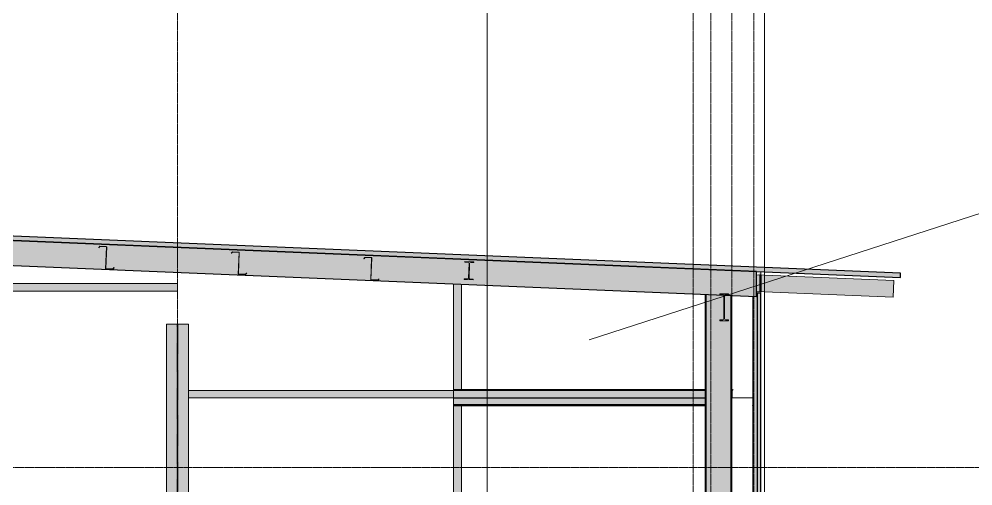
# Model space of a CAD drawing. Header units: inches. Extents: x -23445 to -32, y -314 to 853.
# Drawn here: x -11555.2 to -11123.8, y 249.7 to 460.5 of the extents above; entities that cross this region are included whole.
import ezdxf

# ---------------------------------------------------------------- set-up
doc = ezdxf.new("R2010")
doc.units = ezdxf.units.IN
doc.header["$MEASUREMENT"] = 0
doc.linetypes.add('Grid Line 1_2_', pattern=[0.875, 0.5, -0.125, 0.125, -0.125])
doc.linetypes.add('Hidden 1_8_', pattern=[0.1875, 0.125, -0.0625])
for name, color, linetype, lineweight in [('A-ANNO-IDEN', 131, 'Continuous', 9), ('A-CLNG', 13, 'Continuous', 9), ('A-CLNG-PATT', 13, 'Continuous', 9), ('A-FLOR-LEVL', 51, 'Continuous', 9), ('A-GLAZ-CWMG', 51, 'Continuous', 9), ('A-ROOF', 132, 'Continuous', 9), ('A-WALL', 113, 'Continuous', 9), ('A-WALL-PATT', 111, 'Continuous', 25), ('G-ANNO-SYMB', 111, 'Continuous', 9), ('I-WALL', 2, 'Continuous', 9), ('S-BEAM', 12, 'Continuous', 9), ('S-COLS', 52, 'Continuous', 9), ('S-GRID', 1, 'Continuous', 9)]:
    doc.layers.add(name, color=color, linetype=linetype, lineweight=lineweight)
pattern_1 = [(45, (22063.858, 65.275), (-19.007, 19.007), []), (45, (22063.858, 94.075), (-19.007, 19.007), [])]

# ---------------------------------------------------------------- blocks, each defined once
blk = doc.blocks.new('W-Wide Flange-Column - B1_D-1389344-Building Section - North_South looking East _ Lounge')
at = {"layer": 'S-COLS', "linetype": 'Hidden 1_8_'}
for p, q in [((22108.65, 1), (22108.65, 322.83)), ((22108.96, 322.83), (22108.96, 1))]:
    blk.add_line(p, q, dxfattribs=at)
blk = doc.blocks.new('Girt_Z - 10_D-V101-Building Section - North_South looking East _ Lounge')
at = {"layer": 'S-BEAM', "lineweight": 15}
for p, q in [((22073.73, 357.93), (22073.22, 357.37)), ((22073.22, 357.37), (22073.3, 357.3)), ((22073.3, 357.3), (22073.78, 357.82)), ((22076.66, 357.81), (22073.73, 357.93)), ((22073.78, 357.82), (22076.66, 357.7)), ((22076.73, 357.61), (22076.33, 347.81)), ((22076.44, 347.99), (22076.84, 357.61)), ((22076.33, 347.81), (22079.7, 347.67)), ((22079.65, 347.78), (22076.51, 347.91)), ((22080.12, 348.3), (22079.65, 347.78)), ((22079.7, 347.67), (22080.2, 348.22)), ((22080.2, 348.22), (22080.12, 348.3))]:
    blk.add_line(p, q, dxfattribs=at)
for centre, radius, start, end in [((22076.66, 357.62), 0.187, 357.6141, 87.6141), ((22076.66, 357.62), 0.0782, 357.6141, 85.4913), ((22076.52, 347.99), 0.0782, 177.6141, 264.5717)]:
    blk.add_arc(centre, radius, start, end, dxfattribs=at)
blk = doc.blocks.new('Rectangular Mullion - Profile_Polycarbonate_Upper and left-1189760-Building Section - North_South looking East _ Lounge')
at = {"layer": 'A-GLAZ-CWMG'}
h = blk.add_hatch(color=256, dxfattribs=at)
h.paths.add_polyline_path([(22369.06, 0), (22372.68, 0), (22372.68, 47.57), (22369.06, 47.57), (22369.06, 37.45)], flags=0)
h.paths.add_polyline_path([(22369.06, 51.55), (22372.68, 51.55), (22372.68, 96.32), (22369.06, 96.32), (22369.06, 56.98)], flags=0)
h.paths.add_polyline_path([(22369.06, 100.3), (22372.68, 100.3), (22372.68, 148.4), (22370.3, 148.49), (22370.3, 146.5), (22369.55, 146.5), (22369.55, 144.88), (22369.44, 144.87), (22369.44, 146.5), (22369.06, 146.5), (22369.06, 144.8), (22369.37, 144.8), (22369.37, 144.69), (22369.06, 144.69), (22369.06, 115.57)], flags=0)
h.paths.add_polyline_path([(22372.68, 173.05), (22372.68, 173.12), (22370.3, 173.15)], flags=0)
h.paths.add_polyline_path([(22372.68, 175.12), (22372.68, 176), (22370.3, 176), (22370.3, 175.22)], flags=0)
h.paths.add_polyline_path([(22369.06, 196.3), (22371.03, 196.3), (22371.03, 237.31), (22369.06, 237.31), (22369.06, 213.23)], flags=0)
h.paths.add_polyline_path([(22369.06, 241.3), (22371.03, 241.3), (22371.03, 336.78), (22372.61, 336.78), (22372.61, 337.47), (22370.68, 337.55), (22370.68, 335.22), (22369.06, 335.22), (22369.06, 289.55), (22369.37, 289.55), (22369.37, 289.44), (22369.06, 289.44), (22369.06, 286.15), (22369.44, 286.47), (22369.44, 289.36), (22369.55, 289.36), (22369.55, 286.42), (22369.06, 285.94), (22369.06, 242.52)], flags=0)
h.paths.add_polyline_path([(22372.68, 344.97), (22372.68, 346.47), (22371.18, 345.03)], flags=0)
h = blk.add_hatch(color=256, dxfattribs=at)
h.paths.add_polyline_path([(22371.03, 196.3), (22372.61, 196.3), (22372.61, 237.31), (22371.03, 237.31), (22371.03, 213.23)], flags=0)
h.paths.add_polyline_path([(22371.03, 241.3), (22372.61, 241.3), (22372.61, 336.78), (22371.03, 336.78), (22371.03, 242.52)], flags=0)
for p, q in [((22372.68, 344.97), (22372.68, 346.47)), ((22372.68, 241.3), (22372.68, 337.46)), ((22369.06, 335.28), (22369.06, 289.55)), ((22369.06, 289.44), (22369.06, 286.15)), ((22369.06, 286), (22369.06, 241.3)), ((22369.06, 237.31), (22369.06, 196.3)), ((22372.68, 196.3), (22372.68, 237.31)), ((22372.68, 175.12), (22372.68, 176)), ((22372.68, 100.3), (22372.68, 148.4)), ((22369.06, 146.5), (22369.06, 144.87)), ((22369.06, 144.69), (22369.06, 100.3)), ((22369.06, 96.32), (22369.06, 51.55)), ((22372.68, 51.55), (22372.68, 96.32)), ((22369.06, 47.57), (22369.06, 0)), ((22372.68, 0), (22372.68, 47.57))]:
    blk.add_line(p, q, dxfattribs=at)
blk = doc.blocks.new('Rectangular Mullion - Profile_Polycarbonate_right-1189761-Building Section - North_South looking East _ Lounge')
at = {"layer": 'A-GLAZ-CWMG'}
h = blk.add_hatch(color=256, dxfattribs=at)
h.paths.add_polyline_path([(22233.68, 1), (22237.3, 1), (22237.3, 47.7), (22233.68, 47.7)], flags=0)
h.paths.add_polyline_path([(22237.3, 55.05), (22237.3, 96.32), (22233.68, 96.32), (22233.68, 55.05)], flags=0)
h.paths.add_polyline_path([(22233.68, 103.68), (22237.3, 103.68), (22237.3, 141.19), (22233.68, 141.19)], flags=0)
h.paths.add_polyline_path([(22233.68, 148.54), (22237.3, 148.54), (22237.3, 189.44), (22233.68, 189.44), (22233.68, 154.63)], flags=0)
h.paths.add_polyline_path([(22237.3, 196.79), (22237.3, 237.69), (22233.68, 237.69), (22233.68, 196.79)], flags=0)
h.paths.add_polyline_path([(22233.68, 245.04), (22237.3, 245.04), (22237.3, 285.94), (22233.68, 285.94)], flags=0)
h.paths.add_polyline_path([(22233.68, 293.29), (22237.3, 293.29), (22237.3, 340.77), (22233.68, 340.93), (22233.68, 310.88)], flags=0)
for p, q in [((22237.3, 293.29), (22237.3, 340.77)), ((22237.3, 245.04), (22237.3, 285.94)), ((22237.3, 196.79), (22237.3, 237.69)), ((22237.3, 148.54), (22237.3, 189.44)), ((22237.3, 103.68), (22237.3, 141.19)), ((22237.3, 55.05), (22237.3, 96.32)), ((22237.3, 1), (22237.3, 47.7))]:
    blk.add_line(p, q, dxfattribs=at)
blk = doc.blocks.new('W-Wide Flange - W12X19-1401469-Building Section - North_South looking East _ Lounge')
at = {"layer": 'S-BEAM', "lineweight": 15}
for p, q in [((22358.05, 336.53), (22354.04, 336.53)), ((22354.04, 336.53), (22354.04, 336.18)), ((22358.05, 336.18), (22358.05, 336.53)), ((22354.04, 336.18), (22355.41, 336.18)), ((22355.93, 335.65), (22355.93, 325.2)), ((22356.17, 325.2), (22356.17, 335.65)), ((22356.69, 336.18), (22358.05, 336.18)), ((22355.41, 324.68), (22354.04, 324.68)), ((22354.04, 324.68), (22354.04, 324.33)), ((22354.04, 324.33), (22358.05, 324.33)), ((22358.05, 324.68), (22356.69, 324.68)), ((22358.05, 324.33), (22358.05, 324.68))]:
    blk.add_line(p, q, dxfattribs=at)
for centre, start, end in [((22355.41, 335.65), 0, 90), ((22356.69, 335.65), 90, 180), ((22355.41, 325.2), 270, 0), ((22356.69, 325.2), 180, 270)]:
    blk.add_arc(centre, 0.525, start, end, dxfattribs=at)
blk = doc.blocks.new('Girt_Z - 10_D-1351984-Building Section - North_South looking East _ Lounge')
at = {"layer": 'S-BEAM'}
h = blk.add_hatch(color=256, dxfattribs=at)
h.paths.add_polyline_path([(22139.65, 345.17), (22140.15, 345.73), (22140.07, 345.8), (22139.6, 345.28), (22136.46, 345.41), (22136.27, 345.31)], flags=0)
h.paths.add_polyline_path([(22136.27, 345.31), (22136.39, 345.5), (22136.79, 355.11), (22136.68, 355.12), (22136.47, 349.94)], flags=0)
h.paths.add_polyline_path([(22133.25, 354.8), (22133.72, 355.32), (22136.61, 355.2), (22136.61, 355.31), (22133.68, 355.43), (22133.17, 354.88)], flags=0)
at = {"layer": 'S-BEAM', "lineweight": 15}
for p, q in [((22133.68, 355.43), (22133.17, 354.88)), ((22133.17, 354.88), (22133.25, 354.8)), ((22133.25, 354.8), (22133.72, 355.32)), ((22136.61, 355.31), (22133.68, 355.43)), ((22133.72, 355.32), (22136.61, 355.2)), ((22136.68, 355.12), (22136.27, 345.31)), ((22136.39, 345.5), (22136.79, 355.11)), ((22136.27, 345.31), (22139.65, 345.17)), ((22139.6, 345.28), (22136.46, 345.41)), ((22140.07, 345.8), (22139.6, 345.28)), ((22139.65, 345.17), (22140.15, 345.73)), ((22140.15, 345.73), (22140.07, 345.8))]:
    blk.add_line(p, q, dxfattribs=at)
for centre, radius, start, end in [((22136.6, 355.12), 0.187, 357.6141, 87.6141), ((22136.6, 355.12), 0.0782, 357.6141, 85.4913), ((22136.47, 345.49), 0.0782, 177.6141, 264.5717)]:
    blk.add_arc(centre, radius, start, end, dxfattribs=at)
blk = doc.blocks.new('Girt_Z - 10_D-1241717-Building Section - North_South looking East _ Lounge')
at = {"layer": 'S-BEAM'}
h = blk.add_hatch(dxfattribs=at)
h.set_pattern_fill('FP_35', color=256, style=0, pattern_type=2)
h.set_pattern_definition(pattern_1)
h.paths.add_polyline_path([(22368.98, 285.94), (22369.55, 286.42), (22369.55, 289.36), (22369.44, 289.36), (22369.44, 286.47), (22368.91, 286.02)], flags=0)
h.paths.add_polyline_path([(22359.55, 289.44), (22369.37, 289.44), (22369.37, 289.55), (22359.74, 289.55)], flags=0)
h.paths.add_polyline_path([(22359.55, 289.44), (22359.66, 289.62), (22359.66, 292.76), (22360.2, 293.21), (22360.13, 293.29), (22359.55, 292.81), (22359.55, 291.35)], flags=0)
at = {"layer": 'S-BEAM', "lineweight": 15}
for p, q in [((22360.13, 293.29), (22359.55, 292.81)), ((22359.55, 292.81), (22359.55, 289.44)), ((22359.55, 289.44), (22369.37, 289.44)), ((22359.66, 292.76), (22360.2, 293.21)), ((22359.66, 289.62), (22359.66, 292.76)), ((22369.37, 289.55), (22359.74, 289.55)), ((22360.2, 293.21), (22360.13, 293.29)), ((22369.44, 289.36), (22369.44, 286.47)), ((22369.55, 286.42), (22369.55, 289.36)), ((22369.44, 286.47), (22368.91, 286.02)), ((22368.91, 286.02), (22368.98, 285.94)), ((22368.98, 285.94), (22369.55, 286.42))]:
    blk.add_line(p, q, dxfattribs=at)
for centre, radius, start, end in [((22359.74, 289.63), 0.0782, 183.0424, 270), ((22369.37, 289.36), 0.187, 360, 90), ((22369.37, 289.36), 0.0782, 2.1227, 90)]:
    blk.add_arc(centre, radius, start, end, dxfattribs=at)
blk = doc.blocks.new('Girt_Z - 10_D-1223976-Building Section - North_South looking East _ Lounge')
at = {"layer": 'S-BEAM'}
for points in [[(22113.8, 289.44), (22347.55, 289.44), (22347.55, 292.81), (22113.8, 292.81)], [(22336.73, 292.81), (22347.55, 292.81), (22347.55, 293.29), (22233.68, 293.29), (22233.68, 292.81), (22259.27, 292.81)], [(22336.73, 286.47), (22347.55, 286.47), (22347.55, 289.36), (22233.68, 289.36), (22233.68, 286.47), (22259.27, 286.47)], [(22336.73, 286.02), (22347.55, 286.02), (22347.55, 286.47), (22233.68, 286.47), (22233.68, 286.02), (22259.27, 286.02)]]:
    blk.add_hatch(color=256, dxfattribs=at).paths.add_polyline_path(points, flags=0)
for p, q in [((22113.8, 292.81), (22347.55, 292.81)), ((22113.8, 289.44), (22347.55, 289.44)), ((22233.68, 293.29), (22347.55, 293.29)), ((22233.68, 289.36), (22347.55, 289.36)), ((22233.68, 286.47), (22347.55, 286.47)), ((22233.68, 286.02), (22347.55, 286.02)), ((22233.68, 285.94), (22347.55, 285.94))]:
    blk.add_line(p, q, dxfattribs=at)
blk = doc.blocks.new('W-Wide Flange - W8X15-1253536-Building Section - North_South looking East _ Lounge')
at = {"layer": 'S-BEAM'}
h = blk.add_hatch(dxfattribs=at)
h.set_pattern_fill('FP_35', color=256, style=0, pattern_type=2)
h.set_pattern_definition(pattern_1)
h.paths.add_polyline_path([(22242.53, 342.78), (22242.54, 343.09), (22241.16, 343.15), (22240.81, 343.31), (22240.68, 343.67), (22240.95, 350.15), (22241.11, 350.49), (22241.47, 350.62), (22242.85, 350.57), (22242.87, 350.88), (22238.86, 351.05), (22238.85, 350.73), (22240.23, 350.67), (22240.58, 350.51), (22240.71, 350.16), (22240.44, 343.68), (22240.28, 343.33), (22239.92, 343.2), (22238.54, 343.26), (22238.52, 342.94)], flags=0)
at = {"layer": 'S-BEAM', "lineweight": 15}
for p, q in [((22238.86, 351.05), (22238.85, 350.73)), ((22238.85, 350.73), (22240.23, 350.67)), ((22242.87, 350.88), (22238.86, 351.05)), ((22240.71, 350.16), (22240.44, 343.68)), ((22240.68, 343.67), (22240.95, 350.15)), ((22241.47, 350.62), (22242.85, 350.57)), ((22242.85, 350.57), (22242.87, 350.88)), ((22238.54, 343.26), (22238.52, 342.94)), ((22238.52, 342.94), (22242.53, 342.78)), ((22239.92, 343.2), (22238.54, 343.26)), ((22242.54, 343.09), (22241.16, 343.15)), ((22242.53, 342.78), (22242.54, 343.09))]:
    blk.add_line(p, q, dxfattribs=at)
for centre, radius, start, end in [((22240.21, 350.18), 0.498, 357.6141, 87.6141), ((22241.45, 350.13), 0.497, 87.6141, 177.6141), ((22239.94, 343.7), 0.498, 267.6141, 357.6141), ((22241.18, 343.65), 0.497, 177.6141, 267.6141)]:
    blk.add_arc(centre, radius, start, end, dxfattribs=at)
blk = doc.blocks.new('Dimension Lumber - 5_5 x 7_5 Glulam-1403172-Building Section - North_South looking East _ Lounge')
at = {"layer": 'S-BEAM'}
h = blk.add_hatch(color=256, dxfattribs=at)
h.paths.add_polyline_path([(22432.49, 334.97), (22432.8, 342.47), (22370.68, 345.05), (22370.68, 337.55), (22414.2, 335.73)], flags=0)
h.paths.add_polyline_path([(22372.18, 337.62), (22372.18, 344.88), (22372.8, 344.88), (22372.8, 337.62)], flags=0)
for p, q in [((22370.68, 345.05), (22432.8, 342.47)), ((22432.8, 342.47), (22432.49, 334.97)), ((22370.68, 337.55), (22432.49, 334.97))]:
    blk.add_line(p, q, dxfattribs=at)
blk = doc.blocks.new('Girt_Z - 10_D-1223979-Building Section - North_South looking East _ Lounge')
at = {"layer": 'S-BEAM'}
h = blk.add_hatch(color=256, dxfattribs=at)
h.paths.add_polyline_path([(21484.59, 337.69), (22108.8, 337.69), (22108.8, 341.06), (21389.05, 341.06), (21389.05, 337.69), (21407.12, 337.69)], flags=0)
h.paths.add_polyline_path([(21174.72, 337.69), (21381.05, 337.69), (21381.05, 341.06), (21146.8, 341.06), (21146.8, 337.69)], flags=0)
for p, q in [((21389.05, 341.06), (22108.8, 341.06)), ((22108.8, 341.06), (22108.8, 337.69)), ((21389.05, 337.69), (22108.8, 337.69))]:
    blk.add_line(p, q, dxfattribs=at)

msp = doc.modelspace()

# ---------------------------------------------------------------- hatches: boundary and pattern name
at = {"layer": 'A-CLNG-PATT'}
h = msp.add_hatch(dxfattribs=at)
h.set_pattern_fill('FP_34', color=256, style=0, pattern_type=2)
h.set_pattern_definition([(161.57, (22064.818, 66.235), (-7.6802237, -0.0009796), [0, -54.643, 6.067, 0]), (18.43, (22062.898, 66.235), (-7.6802237, 0.0009796), [0, -54.643, 6.067, 0]), (108.43, (22064.818, 66.235), (3.8382953, -19.20136532), [18.211, -42.499]), (71.57, (22062.898, 66.235), (3.8382953, 19.20136532), [18.211, -42.499])])
h.paths.add_polyline_path([(-11221.68, 335.22), (-11221.68, 346.48), (-12457.31, 397.96), (-12457.31, 386.7), (-11255.63, 336.63)], flags=0)
at = {"layer": 'A-ROOF'}
msp.add_hatch(color=256, dxfattribs=at).paths.add_polyline_path([(-11156.56, 343.84), (-11156.56, 345.84), (-12471.91, 400.65), (-12471.91, 398.65), (-11178.16, 344.74)], flags=0)
at = {"layer": 'A-WALL-PATT', "lineweight": 9, "transparency": 33554649}
msp.add_hatch(color=256, dxfattribs=at).paths.add_polyline_path([(-11221.33, 191.34), (-11219.75, 191.34), (-11219.75, 336.78), (-11221.33, 336.78), (-11221.33, 193.7)], flags=0)
at = {"layer": 'I-WALL'}
msp.add_hatch(color=256, dxfattribs=at).paths.add_polyline_path([(-11220.18, 337.62), (-11219.56, 337.62), (-11219.56, 344.87), (-11220.18, 344.87)], flags=0)
at = {"layer": 'S-COLS', "lineweight": 5}
for points in [[(-11244.81, 0), (-11244.37, 0), (-11244.37, 336.16), (-11244.81, 336.18), (-11244.81, 37.45)], [(-11243.86, 0), (-11243.68, 0), (-11243.68, 336.13), (-11244.37, 336.16), (-11244.33, 0), (-11244.02, 0)], [(-11243.68, 0), (-11233.93, 0), (-11233.93, 335.73), (-11236.13, 335.82), (-11236.2, 335.65), (-11236.12, 325.02), (-11236.04, 324.83), (-11235.67, 324.68), (-11234.31, 324.68), (-11234.31, 324.33), (-11238.32, 324.33), (-11238.32, 324.68), (-11236.96, 324.68), (-11236.55, 324.9), (-11236.43, 325.2), (-11236.51, 335.83), (-11243.68, 336.13), (-11243.68, 37.45)], [(-11233.76, 0), (-11233.24, 0), (-11233.31, 146.5), (-11233.56, 146.5), (-11233.54, 194.5), (-11233.24, 194.5), (-11233.29, 335.7), (-11233.93, 335.73), (-11233.93, 0)], [(-11488.03, 1), (-11478.56, 1), (-11478.56, 322.83), (-11488.56, 322.83), (-11488.56, 1)]]:
    msp.add_hatch(color=256, dxfattribs=at).paths.add_polyline_path(points, flags=0)
h = msp.add_hatch(color=256, dxfattribs=at)
h.paths.add_polyline_path([(-11233.24, 0), (-11232.81, 0), (-11232.81, 146.5), (-11233.24, 146.5), (-11233.24, 37.45)], flags=0)
h.paths.add_polyline_path([(-11233.24, 194.5), (-11232.81, 194.5), (-11232.81, 335.68), (-11233.24, 335.7), (-11233.24, 196.26)], flags=0)

# ---------------------------------------------------------------- linework, layer by layer
at = {"layer": 'A-ANNO-IDEN', "color": 153}
msp.add_line((-11297.31, 315.66), (-10666.43, 519.69), dxfattribs=at)
at = {"layer": 'A-CLNG', "lineweight": 25}
for p, q in [((-11221.68, 346.48), (-12457.31, 397.96)), ((-12205.81, 376.22), (-11221.68, 335.22)), ((-11221.68, 335.22), (-11221.68, 346.48))]:
    msp.add_line(p, q, dxfattribs=at)
at = {"layer": 'A-FLOR-LEVL', "linetype": 'Grid Line 1_2_'}
msp.add_line((-13230.76, 258), (-9926.83, 258), dxfattribs=at)
at = {"layer": 'A-ROOF', "lineweight": 25}
for p, q in [((-11156.56, 345.84), (-12471.91, 400.65)), ((-12471.91, 398.65), (-11156.56, 343.84)), ((-11156.56, 343.84), (-11156.56, 345.84))]:
    msp.add_line(p, q, dxfattribs=at)
at = {"layer": 'A-WALL'}
msp.add_line((-11358.68, 196.31), (-11358.68, 340.93), dxfattribs=at)
at = {"layer": 'A-WALL', "lineweight": 25}
for p, q in [((-11221.33, 336.78), (-11221.33, 191.34)), ((-11219.75, 336.78), (-11221.33, 336.78)), ((-11219.75, 191.34), (-11219.75, 336.78))]:
    msp.add_line(p, q, dxfattribs=at)
at = {"layer": 'G-ANNO-SYMB'}
for p, q in [((-11343.53, 545.16), (-11343.53, -79.66)), ((-11218, 545.16), (-11218, -79.66))]:
    msp.add_line(p, q, dxfattribs=at)
at = {"layer": 'I-WALL', "lineweight": 25}
for p, q in [((-11220.18, 344.87), (-11220.18, 337.62)), ((-11219.56, 344.87), (-11220.18, 344.87)), ((-11219.56, 337.62), (-11219.56, 344.87)), ((-11220.18, 337.62), (-11219.56, 337.62))]:
    msp.add_line(p, q, dxfattribs=at)
at = {"layer": 'S-COLS'}
for p, q in [((-11244.81, 336.18), (-11244.81, 0)), ((-11244.37, 336.16), (-11244.37, 0)), ((-11233.24, 194.5), (-11233.24, 335.7)), ((-11232.81, 335.68), (-11232.81, 292.81)), ((-11488.56, 322.83), (-11478.56, 322.83)), ((-11488.56, 322.83), (-11488.56, 1)), ((-11478.56, 322.83), (-11478.56, 1)), ((-11232.81, 289.44), (-11232.81, 244.56))]:
    msp.add_line(p, q, dxfattribs=at)
at = {"layer": 'S-GRID', "linetype": 'Grid Line 1_2_'}
for p, q in [((-11483.56, -273.16), (-11483.56, 738.66)), ((-11483.56, -273.16), (-11483.56, 738.66)), ((-11250.31, -273.16), (-11250.31, 738.66)), ((-11242.31, -273.16), (-11242.31, 738.66)), ((-11232.81, -273.16), (-11232.81, 738.66)), ((-11232.81, -273.16), (-11232.81, 738.66)), ((-11222.81, -273.16), (-11222.81, 738.66))]:
    msp.add_line(p, q, dxfattribs=at)

# ---------------------------------------------------------------- block references
at = {"layer": 'A-GLAZ-CWMG'}
for name in ['Rectangular Mullion - Profile_Polycarbonate_Upper and left-1189760-Building Section - North_South looking East _ Lounge', 'Rectangular Mullion - Profile_Polycarbonate_right-1189761-Building Section - North_South looking East _ Lounge']:
    msp.add_blockref(name, (-33592.36, 0), dxfattribs=at)
at = {"layer": 'S-BEAM'}
for name, p in [('Girt_Z - 10_D-V101-Building Section - North_South looking East _ Lounge', (-33592.36, 0)), ('Girt_Z - 10_D-1351984-Building Section - North_South looking East _ Lounge', (-33592.36, 0)), ('Girt_Z - 10_D-1351984-Building Section - North_South looking East _ Lounge', (-33532.41, -2.5)), ('W-Wide Flange - W8X15-1253536-Building Section - North_South looking East _ Lounge', (-33592.36, 0)), ('Girt_Z - 10_D-1223979-Building Section - North_South looking East _ Lounge', (-33592.36, 0)), ('Dimension Lumber - 5_5 x 7_5 Glulam-1403172-Building Section - North_South looking East _ Lounge', (-33592.36, 0)), ('W-Wide Flange - W12X19-1401469-Building Section - North_South looking East _ Lounge', (-33592.36, 0)), ('Girt_Z - 10_D-1223976-Building Section - North_South looking East _ Lounge', (-33592.36, 0)), ('Girt_Z - 10_D-1241717-Building Section - North_South looking East _ Lounge', (-33592.36, 0))]:
    msp.add_blockref(name, p, dxfattribs=at)
at = {"layer": 'S-COLS', "linetype": 'Hidden 1_8_'}
msp.add_blockref('W-Wide Flange-Column - B1_D-1389344-Building Section - North_South looking East _ Lounge', (-33592.36, 0), dxfattribs=at)

doc.saveas('drawing.dxf')
